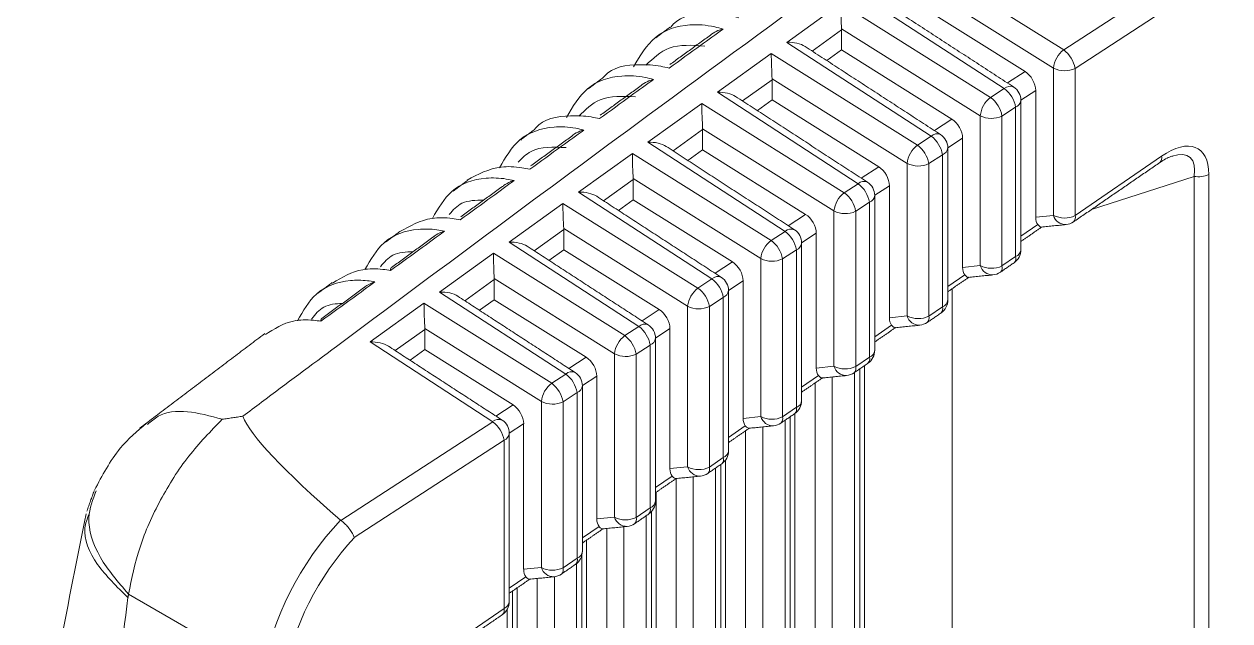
# Model space of a CAD drawing. Extents: x 12.1 to 108.7, y 1 to 80.4.
# Drawn here: x 71.991 to 72.752, y 7.816 to 8.193 of the extents above; entities that cross this region are included whole.
import ezdxf

# ---------------------------------------------------------------- set-up
doc = ezdxf.new("R2010")
doc.units = 0
doc.header["$MEASUREMENT"] = 0
doc.linetypes.add('SLD-Solid', pattern=[0])
doc.layers.get('0').update_dxf_attribs({"linetype": 'CONTINUOUS'})

msp = doc.modelspace()

# ---------------------------------------------------------------- linework, layer by layer
at = {"color": 7, "linetype": 'SLD-Solid', "lineweight": 15}
for p, q in [((72.95173, 8.37472), (72.6476, 8.17673)), ((72.65478, 8.16505), (72.9591, 8.36317)), ((72.55064, 8.23747), (72.6476, 8.17673)), ((72.64108, 8.16523), (72.55118, 8.22155)), ((72.61006, 8.15229), (72.51665, 8.21302)), ((72.47281, 8.1815), (72.5068, 8.20595)), ((72.5068, 8.20595), (72.60142, 8.14667)), ((72.62319, 8.1631), (72.55119, 8.2082)), ((72.5949, 8.13516), (72.50734, 8.19003)), ((72.50735, 8.18944), (72.50734, 8.19003)), ((72.50735, 8.18944), (72.4887, 8.17603)), ((72.50735, 8.18944), (72.50735, 8.17668)), ((72.42897, 8.14998), (72.46296, 8.17442)), ((72.46296, 8.17442), (72.55524, 8.1166)), ((72.56392, 8.12225), (72.47281, 8.1815)), ((72.50735, 8.17668), (72.49802, 8.16997)), ((72.57702, 8.13303), (72.50735, 8.17668)), ((72.61206, 8.15585), (72.62319, 8.1631)), ((72.64108, 8.07229), (72.64108, 8.16523)), ((72.65478, 8.16505), (72.65478, 8.07211)), ((72.46351, 8.15792), (72.44486, 8.1445)), ((72.54872, 8.1051), (72.4635, 8.1585)), ((72.46351, 8.15792), (72.4635, 8.1585)), ((72.46351, 8.15792), (72.46351, 8.14516)), ((72.60142, 8.14667), (72.61006, 8.15229)), ((72.51779, 8.09222), (72.42897, 8.14998)), ((72.46351, 8.14516), (72.45418, 8.13844)), ((72.53084, 8.10297), (72.46351, 8.14516)), ((72.62992, 8.15113), (72.62055, 8.14503)), ((72.62992, 8.07117), (72.62992, 8.15113)), ((72.38512, 8.11845), (72.41912, 8.1429)), ((72.41912, 8.1429), (72.50907, 8.08654)), ((72.61724, 8.14061), (72.6086, 8.13499)), ((72.61724, 8.0463), (72.61724, 8.14061)), ((72.56593, 8.12582), (72.57702, 8.13303)), ((72.5949, 8.04053), (72.5949, 8.13516)), ((72.6086, 8.13499), (72.6086, 8.04036)), ((72.41967, 8.12639), (72.40102, 8.11298)), ((72.50255, 8.07504), (72.41965, 8.12698)), ((72.41967, 8.12639), (72.41965, 8.12698)), ((72.41967, 8.12639), (72.41967, 8.11363)), ((72.55524, 8.1166), (72.56392, 8.12225)), ((72.58374, 8.12107), (72.57441, 8.11499)), ((72.58374, 8.03942), (72.58374, 8.12107)), ((72.47165, 8.06219), (72.38512, 8.11845)), ((72.41967, 8.11363), (72.41034, 8.10692)), ((72.48466, 8.07291), (72.41967, 8.11363)), ((72.34128, 8.08693), (72.37528, 8.11137)), ((72.37528, 8.11137), (72.46289, 8.05648)), ((72.5711, 8.11058), (72.56242, 8.10493)), ((72.5711, 8.01457), (72.5711, 8.11058)), ((72.70928, 8.1096), (72.65478, 8.07211)), ((72.51979, 8.09578), (72.53084, 8.10297)), ((72.54872, 8.00877), (72.54872, 8.1051)), ((72.56242, 8.10493), (72.56242, 8.0086)), ((72.70818, 8.1056), (72.70826, 8.10565)), ((72.37583, 8.09487), (72.35718, 8.08145)), ((72.45637, 8.04498), (72.37581, 8.09545)), ((72.37583, 8.09487), (72.37581, 8.09545)), ((72.37583, 8.09487), (72.37583, 8.08211)), ((72.50907, 8.08654), (72.51779, 8.09222)), ((72.53757, 8.091), (72.52828, 8.08496)), ((72.53757, 8.00766), (72.53757, 8.091)), ((72.66505, 8.07593), (72.72985, 8.09687)), ((72.72985, 7.40939), (72.72985, 8.09687)), ((72.73912, 8.09815), (72.73912, 7.41068)), ((72.42552, 8.03215), (72.34128, 8.08693)), ((72.29744, 8.0554), (72.33144, 8.07985)), ((72.33144, 8.07985), (72.41671, 8.02642)), ((72.37583, 8.08211), (72.3665, 8.0754)), ((72.43849, 8.04285), (72.37583, 8.08211)), ((72.52497, 8.08055), (72.51625, 8.07487)), ((72.52497, 7.98284), (72.52497, 8.08055)), ((72.47366, 8.06575), (72.48466, 8.07291)), ((72.50255, 7.97701), (72.50255, 8.07504)), ((72.51625, 8.07487), (72.51625, 7.97684)), ((72.62992, 8.07117), (72.64108, 8.07229)), ((72.33199, 8.06334), (72.31334, 8.04993)), ((72.41019, 8.01492), (72.33197, 8.06393)), ((72.33199, 8.06334), (72.33197, 8.06393)), ((72.33199, 8.06334), (72.33199, 8.05058)), ((72.46289, 8.05648), (72.47165, 8.06219)), ((72.49139, 8.06094), (72.48214, 8.05493)), ((72.49139, 7.9759), (72.49139, 8.06094)), ((72.62055, 8.05908), (72.6313, 8.06647)), ((72.37939, 8.00212), (72.29744, 8.0554)), ((72.2536, 8.02388), (72.2876, 8.04832)), ((72.2876, 8.04832), (72.37054, 7.99636)), ((72.33199, 8.05058), (72.32266, 8.04387)), ((72.39231, 8.01279), (72.33199, 8.05058)), ((72.45637, 7.94526), (72.45637, 8.04498)), ((72.47883, 8.05051), (72.47007, 8.04481)), ((72.47883, 7.95111), (72.47883, 8.05051)), ((72.6086, 8.04036), (72.61724, 8.0463)), ((72.42752, 8.03572), (72.43849, 8.04285)), ((72.47007, 8.04481), (72.47007, 7.94508)), ((72.58374, 8.03942), (72.5949, 8.04053)), ((72.28815, 8.03182), (72.2695, 8.0184)), ((72.36402, 7.98486), (72.28813, 8.0324)), ((72.28815, 8.03182), (72.28813, 8.0324)), ((72.28815, 8.03182), (72.28815, 8.01906)), ((72.41671, 8.02642), (72.42552, 8.03215)), ((72.44521, 8.03088), (72.43601, 8.02489)), ((72.44521, 7.94414), (72.44521, 8.03088)), ((72.57441, 8.02735), (72.58512, 8.03471)), ((72.33325, 7.97209), (72.2536, 8.02388)), ((72.57714, 8.02598), (72.57714, 7.50597)), ((72.20976, 7.99235), (72.24376, 8.0168)), ((72.24376, 8.0168), (72.32436, 7.9663)), ((72.28815, 8.01906), (72.27882, 8.01235)), ((72.34613, 7.98273), (72.28815, 8.01906)), ((72.41019, 7.9135), (72.41019, 8.01492)), ((72.4327, 8.02048), (72.42389, 8.01475)), ((72.42389, 8.01475), (72.42389, 7.91333)), ((72.4327, 7.91938), (72.4327, 8.02048)), ((72.56242, 8.0086), (72.5711, 8.01457)), ((72.38139, 8.00568), (72.39231, 8.01279)), ((72.53757, 8.00766), (72.54872, 8.00877)), ((72.24431, 8.00029), (72.22566, 7.98688)), ((72.31784, 7.9548), (72.24429, 8.00088)), ((72.24431, 8.00029), (72.24429, 8.00088)), ((72.24431, 8.00029), (72.24431, 7.98753)), ((72.37054, 7.99636), (72.37939, 8.00212)), ((72.39904, 8.00082), (72.38988, 7.99486)), ((72.39904, 7.91239), (72.39904, 8.00082)), ((72.52828, 7.99562), (72.53894, 8.00295)), ((72.28712, 7.94205), (72.20976, 7.99235)), ((72.24431, 7.98753), (72.23498, 7.98082)), ((72.29996, 7.95267), (72.24431, 7.98753)), ((72.36402, 7.88174), (72.36402, 7.98486)), ((72.38656, 7.99045), (72.37771, 7.98469)), ((72.37771, 7.98469), (72.37771, 7.88157)), ((72.38656, 7.88765), (72.38656, 7.99045)), ((72.33526, 7.97565), (72.34613, 7.98273)), ((72.49139, 7.9759), (72.50255, 7.97701)), ((72.51625, 7.97684), (72.52497, 7.98284)), ((72.32436, 7.9663), (72.33325, 7.97209)), ((72.35286, 7.97076), (72.34374, 7.96482)), ((72.35286, 7.88063), (72.35286, 7.97076)), ((72.48214, 7.96389), (72.49277, 7.9712)), ((72.50141, 7.46971), (72.50141, 7.97027)), ((72.51549, 7.97308), (72.51549, 7.46138)), ((72.51884, 7.46284), (72.51884, 7.97538)), ((72.49065, 7.96649), (72.49065, 7.50855)), ((72.31784, 7.84998), (72.31784, 7.9548)), ((72.34043, 7.96041), (72.33154, 7.95462)), ((72.33154, 7.95462), (72.33154, 7.84981)), ((72.34043, 7.85592), (72.34043, 7.96041)), ((72.28912, 7.94562), (72.29996, 7.95267)), ((72.47007, 7.94508), (72.47883, 7.95111)), ((72.28712, 7.94205), (72.19132, 7.87969)), ((72.30668, 7.9407), (72.29761, 7.93479)), ((72.30668, 7.84887), (72.30668, 7.9407)), ((72.43601, 7.93216), (72.44659, 7.93944)), ((72.44521, 7.94414), (72.45637, 7.94526)), ((72.45757, 7.45061), (72.45757, 7.93874)), ((72.47165, 7.94292), (72.47165, 7.44228)), ((72.475, 7.44374), (72.475, 7.94523)), ((72.44681, 7.93634), (72.44681, 7.48946)), ((72.19976, 7.86884), (72.2943, 7.93038)), ((72.2943, 7.8242), (72.2943, 7.93038)), ((72.42389, 7.91333), (72.4327, 7.91938)), ((72.39904, 7.91239), (72.41019, 7.9135)), ((72.42781, 7.91277), (72.42781, 7.42319)), ((72.43116, 7.42465), (72.43116, 7.91508)), ((72.38988, 7.90043), (72.40041, 7.90768)), ((72.40297, 7.90615), (72.40297, 7.47037)), ((72.41373, 7.43152), (72.41373, 7.90722)), ((72.37771, 7.88157), (72.38656, 7.88765)), ((72.38732, 7.40556), (72.38732, 7.88526)), ((72.35286, 7.88063), (72.36402, 7.88174)), ((72.38397, 7.88262), (72.38397, 7.4041)), ((72.34374, 7.86871), (72.35424, 7.87592)), ((72.35913, 7.87462), (72.35913, 7.45128)), ((72.36989, 7.41243), (72.36989, 7.8757)), ((72.33154, 7.84981), (72.34043, 7.85592)), ((72.34348, 7.38647), (72.34348, 7.85793)), ((72.30668, 7.84887), (72.31784, 7.84998)), ((72.34013, 7.85252), (72.34013, 7.38501)), ((72.29761, 7.83698), (72.30806, 7.84416)), ((72.31529, 7.8431), (72.31529, 7.43218)), ((72.32605, 7.39334), (72.32605, 7.84417)), ((72.05724, 7.83319), (72.14248, 7.78398)), ((72.29964, 7.36737), (72.29964, 7.83513)), ((72.2943, 7.8242), (72.27077, 7.80802)), ((72.29629, 7.82352), (72.29629, 7.36591))]:
    msp.add_line(p, q, dxfattribs=at)
for centre, radius, start, end in [((72.65744, 8.16355), 0.01645, 126.76478, 174.14528), ((72.63658, 8.16191), 0.01846, 9.8002, 53.37564), ((72.6481, 8.17905), 0.0155, 243.05429, 295.48932), ((72.61375, 8.14852), 0.00527, 64.69526, 134.42364), ((72.59904, 8.13747), 0.01846, 9.8002, 53.37564), ((72.61055, 8.14491), 0.01, 0, 56.96766), ((72.61127, 8.13349), 0.01645, 126.76478, 174.14528), ((72.59041, 8.13185), 0.01846, 9.8002, 53.37564), ((72.61541, 8.14545), 0.00516, 290.69205, 353.99674), ((72.60193, 8.14899), 0.0155, 243.05429, 295.48932), ((72.56761, 8.11849), 0.00527, 64.69526, 134.42364), ((72.55291, 8.10744), 0.01846, 9.8002, 53.37564), ((72.56441, 8.11487), 0.01, 0, 56.96766), ((72.56509, 8.10343), 0.01645, 126.76478, 174.14528), ((72.54423, 8.10179), 0.01846, 9.8002, 53.37564), ((72.56928, 8.11541), 0.00516, 290.69205, 353.99674), ((72.70554, 8.10846), 0.00391, 314.04162, 16.93855), ((72.55575, 8.11892), 0.0155, 243.05429, 295.48932), ((72.52148, 8.08846), 0.00527, 64.69526, 134.42364), ((72.50677, 8.0774), 0.01846, 9.8002, 53.37564), ((72.51828, 8.08484), 0.01, 0, 56.96766), ((72.73244, 8.11228), 0.01563, 260.45114, 295.31658), ((72.51891, 8.07336), 0.01645, 126.76478, 174.14528), ((72.49805, 8.07173), 0.01846, 9.8002, 53.37564), ((72.52314, 8.08538), 0.00516, 290.69205, 353.99674), ((72.50957, 8.08886), 0.0155, 243.05429, 295.48932), ((72.6481, 8.08611), 0.0155, 243.05429, 295.48932), ((72.64894, 8.07467), 0.00822, 196.86711, 270.95557), ((72.64809, 8.07641), 0.01, 275.70072, 304.51809), ((72.65104, 8.07098), 0.00391, 314.04162, 16.93855), ((72.47534, 8.05842), 0.00527, 64.69526, 134.42364), ((72.46064, 8.04737), 0.01846, 9.8002, 53.37564), ((72.47214, 8.05481), 0.01, 0, 56.96766), ((72.47274, 8.0433), 0.01645, 126.76478, 174.14528), ((72.45188, 8.04167), 0.01846, 9.8002, 53.37564), ((72.47701, 8.05535), 0.00516, 290.69205, 353.99674), ((72.4634, 8.0588), 0.0155, 243.05429, 295.48932), ((72.61055, 8.05059), 0.01, 304.51809, 0), ((72.6135, 8.04516), 0.00391, 314.04162, 16.93855), ((72.61555, 8.05102), 0.00502, 289.6333, 355.0555), ((72.60193, 8.05435), 0.0155, 243.05429, 295.48932), ((72.60277, 8.04292), 0.00822, 196.86711, 270.95557), ((72.60486, 8.03922), 0.00391, 314.04162, 16.93855), ((72.42921, 8.02839), 0.00527, 64.69526, 134.42364), ((72.41451, 8.01734), 0.01846, 9.8002, 53.37564), ((72.42601, 8.02477), 0.01, 0, 56.96766), ((72.60191, 8.04465), 0.01, 275.70072, 304.51809), ((72.42656, 8.01324), 0.01645, 126.76478, 174.14528), ((72.4057, 8.0116), 0.01846, 9.8002, 53.37564), ((72.43087, 8.02531), 0.00516, 290.69205, 353.99674), ((72.41722, 8.02874), 0.0155, 243.05429, 295.48932), ((72.56441, 8.01886), 0.01, 304.51809, 0), ((72.56736, 8.01343), 0.00391, 314.04162, 16.93855), ((72.56942, 8.01929), 0.00502, 289.6333, 355.0555), ((72.55575, 8.02259), 0.0155, 243.05429, 295.48932), ((72.55659, 8.01116), 0.00822, 196.86711, 270.95557), ((72.55868, 8.00746), 0.00391, 314.04162, 16.93855), ((72.38307, 7.99836), 0.00527, 64.69526, 134.42364), ((72.36837, 7.9873), 0.01846, 9.8002, 53.37564), ((72.37988, 7.99474), 0.01, 0, 56.96766), ((72.55573, 8.01289), 0.01, 275.70072, 304.51809), ((72.38038, 7.98318), 0.01645, 126.76478, 174.14528), ((72.35952, 7.98154), 0.01846, 9.8002, 53.37564), ((72.38474, 7.99528), 0.00516, 290.69205, 353.99674), ((72.37104, 7.99868), 0.0155, 243.05429, 295.48932), ((72.51828, 7.98713), 0.01, 304.51809, 0), ((72.52328, 7.98756), 0.00502, 289.6333, 355.0555), ((72.50957, 7.99084), 0.0155, 243.05429, 295.48932), ((72.51041, 7.9794), 0.00822, 196.86711, 270.95557), ((72.51251, 7.9757), 0.00391, 314.04162, 16.93855), ((72.52123, 7.9817), 0.00391, 314.04162, 16.93855), ((72.33694, 7.96832), 0.00527, 64.69526, 134.42364), ((72.32224, 7.95727), 0.01846, 9.8002, 53.37564), ((72.33374, 7.96471), 0.01, 0, 56.96766), ((72.50956, 7.98113), 0.01, 275.70072, 304.51809), ((72.33421, 7.95312), 0.01645, 126.76478, 174.14528), ((72.31335, 7.95148), 0.01846, 9.8002, 53.37564), ((72.33861, 7.96525), 0.00516, 290.69205, 353.99674), ((72.32487, 7.96862), 0.0155, 243.05429, 295.48932), ((72.47214, 7.9554), 0.01, 304.51809, 0), ((72.47715, 7.95583), 0.00502, 289.6333, 355.0555), ((72.47509, 7.94997), 0.00391, 314.04162, 16.93855), ((72.29084, 7.93807), 0.00546, 66.06603, 133.05286), ((72.2761, 7.92724), 0.01846, 9.8002, 53.37564), ((72.28761, 7.93467), 0.01, 0, 56.96766), ((72.4634, 7.95908), 0.0155, 243.05429, 295.48932), ((72.46424, 7.94764), 0.00822, 196.86711, 270.95557), ((72.46338, 7.94937), 0.01, 275.70072, 304.51809), ((72.46633, 7.94394), 0.00391, 314.04162, 16.93855), ((72.29247, 7.93521), 0.00516, 290.69205, 353.99674), ((72.42601, 7.92367), 0.01, 304.51809, 0), ((72.43101, 7.92411), 0.00502, 289.6333, 355.0555), ((72.42896, 7.91824), 0.00391, 314.04162, 16.93855), ((72.41722, 7.92732), 0.0155, 243.05429, 295.48932), ((72.41806, 7.91588), 0.00822, 196.86711, 270.95557), ((72.4172, 7.91762), 0.01, 275.70072, 304.51809), ((72.42015, 7.91219), 0.00391, 314.04162, 16.93855), ((72.37988, 7.89195), 0.01, 304.51809, 0), ((72.38283, 7.88652), 0.00391, 314.04162, 16.93855), ((72.38488, 7.89238), 0.00502, 289.6333, 355.0555), ((72.37104, 7.89556), 0.0155, 243.05429, 295.48932), ((72.37188, 7.88413), 0.00822, 196.86711, 270.95557), ((72.37103, 7.88586), 0.01, 275.70072, 304.51809), ((72.37398, 7.88043), 0.00391, 314.04162, 16.93855), ((72.33374, 7.86022), 0.01, 304.51809, 0), ((72.33669, 7.85479), 0.00391, 314.04162, 16.93855), ((72.33875, 7.86065), 0.00502, 289.6333, 355.0555), ((72.32487, 7.8638), 0.0155, 243.05429, 295.48932), ((72.32571, 7.85237), 0.00822, 196.86711, 270.95557), ((72.3278, 7.84867), 0.00391, 314.04162, 16.93855), ((72.32485, 7.8541), 0.01, 275.70072, 304.51809), ((72.28761, 7.82849), 0.01, 304.51809, 0), ((72.29247, 7.82903), 0.00516, 290.69205, 353.99674), ((72.29056, 7.82306), 0.00391, 314.04162, 16.93855)]:
    msp.add_arc(centre, radius, start, end, dxfattribs=at)
for centre, major_axis, ratio, start_param, end_param in [((72.50729, 8.19856), (-0.00038, 0.01204), 0.026825, 0.909765, 2.358101), ((72.46345, 8.16704), (-0.00038, 0.01204), 0.026825, 0.909765, 2.358101), ((72.4733, 8.17412), (0.01403, 0.00033), 0.527029, 0.656435, 1.593412), ((72.62277, 8.15512), (-0.00503, 0.00865), 0.586689, 3.931682, 5.443764), ((72.42946, 8.14259), (0.01403, 0.00033), 0.527029, 0.656435, 1.593412), ((72.41961, 8.13551), (-0.00038, 0.01204), 0.026825, 0.909765, 2.358101), ((72.5766, 8.12506), (-0.00503, 0.00865), 0.586689, 3.931682, 5.443764), ((72.70366, 8.06773), (0.02883, 0.04658), 0.44344, 5.661566, 7.073092), ((72.38562, 8.11107), (0.01403, 0.00033), 0.527029, 0.656435, 1.593412), ((72.37577, 8.10399), (-0.00038, 0.01204), 0.026825, 0.909765, 2.358101), ((72.69697, 8.07203), (0.03016, 0.037), 0.376374, 5.707099, 6.809954), ((72.53042, 8.095), (-0.00503, 0.00865), 0.586689, 3.931682, 5.443764), ((72.34177, 8.07954), (0.01403, 0.00033), 0.527029, 0.656435, 1.593412), ((72.33193, 8.07246), (-0.00038, 0.01204), 0.026825, 0.909765, 2.358101), ((72.48424, 8.06494), (-0.00503, 0.00865), 0.586689, 3.931682, 5.443764), ((72.63737, 8.07534), (0.00469, 0.00996), 0.580588, 2.252663, 2.870395), ((72.63022, 8.07462), (-0.00354, 0.00967), 0.277978, 2.464247, 3.212889), ((72.29793, 8.04802), (0.01403, 0.00033), 0.527029, 0.656435, 1.593412), ((72.28809, 8.04094), (-0.00038, 0.01204), 0.026825, 0.909765, 2.358101), ((72.43807, 8.03488), (-0.00503, 0.00865), 0.586689, 3.931682, 5.443764), ((72.59119, 8.04358), (0.00469, 0.00996), 0.580588, 2.252663, 2.870395), ((72.58405, 8.04286), (-0.00354, 0.00967), 0.277978, 2.464247, 3.212889), ((72.25409, 8.01649), (0.01403, 0.00033), 0.527029, 0.656435, 1.593412), ((72.24425, 8.00941), (-0.00038, 0.01204), 0.026825, 0.909765, 2.358101), ((72.39189, 8.00482), (-0.00503, 0.00865), 0.586689, 3.931682, 5.443764), ((72.54501, 8.01182), (0.00469, 0.00996), 0.580588, 2.252663, 2.870395), ((72.53787, 8.01111), (-0.00354, 0.00967), 0.277978, 2.464247, 3.212889), ((72.21025, 7.98497), (0.01403, 0.00033), 0.527029, 0.656435, 1.593412), ((72.34571, 7.97475), (-0.00503, 0.00865), 0.586689, 3.931682, 5.443764), ((72.49884, 7.98006), (0.00469, 0.00996), 0.580588, 2.252663, 2.870395), ((72.49169, 7.97935), (-0.00354, 0.00967), 0.277978, 2.464247, 3.212889), ((72.29954, 7.94469), (-0.00503, 0.00865), 0.586689, 3.931682, 5.443764), ((73.75978, 6.92898), (1.6308, -1.02452), 0.0499, 3.210425, 3.451538), ((72.45266, 7.9483), (0.00469, 0.00996), 0.580588, 2.252663, 2.870395), ((72.44552, 7.94759), (-0.00354, 0.00967), 0.277978, 2.464247, 3.212889), ((72.40648, 7.91655), (0.00469, 0.00996), 0.580588, 2.252663, 2.870395), ((72.39934, 7.91583), (-0.00354, 0.00967), 0.277978, 2.464247, 3.212889), ((72.22998, 7.81212), (0.06455, 0.10125), 0.604584, 1.264376, 2.200997), ((72.36031, 7.88479), (0.00469, 0.00996), 0.580588, 2.252663, 2.870395), ((72.35316, 7.88408), (-0.00354, 0.00967), 0.277978, 2.464247, 3.212889), ((72.23667, 7.80782), (0.05957, 0.09257), 0.606975, 1.282137, 2.203671), ((72.31413, 7.85303), (0.00469, 0.00996), 0.580588, 2.252663, 2.870395), ((72.30698, 7.85232), (-0.00354, 0.00967), 0.277978, 2.464247, 3.212889)]:
    msp.add_ellipse(centre, major_axis=major_axis, ratio=ratio, start_param=start_param, end_param=end_param, dxfattribs=at)
for points, knots in [([(72.12932, 7.94548), (72.13326, 7.94842), (72.15298, 7.96312), (72.23586, 8.02482), (72.39551, 8.14346), (72.54091, 8.2494), (72.62242, 8.30878)], [0, 0, 0, 0, 0.024148, 0.120739, 0.507103, 1, 1, 1, 1]), ([(72.44245, 8.19705), (72.44063, 8.19753), (72.4342, 8.19921), (72.41949, 8.20016), (72.40555, 8.19848), (72.39984, 8.19151), (72.39923, 8.19076)], [0, 0, 0, 0, 0.1086296, 0.3837848, 0.9343142, 1, 1, 1, 1]), ([(72.37602, 8.16606), (72.3801, 8.17296), (72.38847, 8.18711), (72.40795, 8.19339), (72.4235, 8.19237), (72.4308, 8.19039), (72.43258, 8.1899)], [0, 0, 0, 0, 0.3455039, 0.7090749, 0.9289799, 1, 1, 1, 1]), ([(72.43258, 8.1899), (72.42789, 8.18651), (72.41653, 8.17828), (72.40517, 8.17004), (72.3985, 8.1652)], [0, 0, 0, 0, 0.412497, 1, 1, 1, 1]), ([(72.42533, 8.18665), (72.4266, 8.18749), (72.42876, 8.18892), (72.43141, 8.18965), (72.43254, 8.18989), (72.43258, 8.1899)], [0, 0, 0, 0, 0.578412, 0.984221, 1, 1, 1, 1]), ([(72.42109, 8.17917), (72.4131, 8.1797), (72.39824, 8.18068), (72.38841, 8.17139), (72.38385, 8.16709)], [0, 0, 0, 0, 0.536872, 1, 1, 1, 1]), ([(72.3985, 8.1652), (72.39672, 8.16564), (72.39034, 8.16718), (72.37578, 8.1678), (72.36224, 8.16601), (72.35683, 8.15922), (72.35645, 8.15874)], [0, 0, 0, 0, 0.109755, 0.392228, 0.957493, 1, 1, 1, 1]), ([(72.33368, 8.13415), (72.33762, 8.14086), (72.34583, 8.15485), (72.36482, 8.16103), (72.37996, 8.16023), (72.38689, 8.15849), (72.38863, 8.15805)], [0, 0, 0, 0, 0.343292, 0.715843, 0.928386, 1, 1, 1, 1]), ([(72.38863, 8.15805), (72.38394, 8.15465), (72.37258, 8.14641), (72.36122, 8.13817), (72.35455, 8.13332)], [0, 0, 0, 0, 0.412464, 1, 1, 1, 1]), ([(72.38156, 8.15482), (72.38289, 8.15569), (72.38501, 8.15709), (72.38759, 8.15781), (72.38859, 8.15804), (72.38863, 8.15805)], [0, 0, 0, 0, 0.616019, 0.983859, 1, 1, 1, 1]), ([(72.37725, 8.14714), (72.36931, 8.14751), (72.35498, 8.14817), (72.34564, 8.13893), (72.34148, 8.13481)], [0, 0, 0, 0, 0.554325, 1, 1, 1, 1]), ([(72.35455, 8.13332), (72.3528, 8.13371), (72.34648, 8.13512), (72.33208, 8.13539), (72.31892, 8.13353), (72.31382, 8.12692), (72.31367, 8.12672)], [0, 0, 0, 0, 0.110957, 0.401224, 0.982185, 1, 1, 1, 1]), ([(72.29141, 8.10231), (72.29519, 8.1088), (72.30322, 8.12259), (72.32169, 8.12866), (72.33643, 8.12807), (72.34297, 8.12656), (72.34468, 8.12616)], [0, 0, 0, 0, 0.340189, 0.722822, 0.927648, 1, 1, 1, 1]), ([(72.34468, 8.12616), (72.33999, 8.12276), (72.32863, 8.11451), (72.31727, 8.10626), (72.3106, 8.10141)], [0, 0, 0, 0, 0.41243, 1, 1, 1, 1]), ([(72.33778, 8.12297), (72.33917, 8.12387), (72.34125, 8.12522), (72.34377, 8.12594), (72.34464, 8.12615), (72.34468, 8.12616)], [0, 0, 0, 0, 0.656305, 0.98347, 1, 1, 1, 1]), ([(72.33341, 8.11508), (72.32542, 8.11546), (72.31345, 8.11602), (72.3057, 8.10839), (72.30312, 8.10584)], [0, 0, 0, 0, 0.666702, 1, 1, 1, 1]), ([(72.70826, 8.10565), (72.71075, 8.10722), (72.71393, 8.1092), (72.71605, 8.10964), (72.71651, 8.10973)], [0, 0, 0, 0, 0.786394, 1, 1, 1, 1]), ([(72.3106, 8.10141), (72.30889, 8.10175), (72.30266, 8.10299), (72.28804, 8.10362), (72.27782, 8.09818), (72.27104, 8.09457)], [0, 0, 0, 0, 0.112431, 0.411512, 1, 1, 1, 1]), ([(72.2491, 8.07039), (72.25274, 8.07669), (72.26061, 8.09032), (72.27857, 8.09627), (72.2929, 8.09589), (72.29905, 8.09459), (72.30073, 8.09424)], [0, 0, 0, 0, 0.337966, 0.730831, 0.926954, 1, 1, 1, 1]), ([(72.30073, 8.09424), (72.29604, 8.09084), (72.28468, 8.08258), (72.27332, 8.07432), (72.26664, 8.06947)], [0, 0, 0, 0, 0.412394, 1, 1, 1, 1]), ([(72.29401, 8.09108), (72.29546, 8.09202), (72.2975, 8.09333), (72.29994, 8.09405), (72.30068, 8.09423), (72.30073, 8.09424)], [0, 0, 0, 0, 0.6995116, 0.9830508, 1, 1, 1, 1]), ([(72.28142, 8.08182), (72.27652, 8.08181), (72.26772, 8.08178), (72.26215, 8.07562), (72.25968, 8.07289)], [0, 0, 0, 0, 0.55636, 1, 1, 1, 1]), ([(72.26664, 8.06947), (72.26498, 8.06976), (72.25881, 8.07085), (72.24471, 8.07119), (72.23494, 8.06566), (72.22857, 8.06206)], [0, 0, 0, 0, 0.113813, 0.421802, 1, 1, 1, 1]), ([(72.20648, 8.03801), (72.21007, 8.0443), (72.21786, 8.05794), (72.23547, 8.06386), (72.24938, 8.06369), (72.25514, 8.0626), (72.25677, 8.06229)], [0, 0, 0, 0, 0.341865, 0.74196, 0.926884, 1, 1, 1, 1]), ([(72.25677, 8.06229), (72.25209, 8.05888), (72.24072, 8.05061), (72.22936, 8.04234), (72.22269, 8.03748)], [0, 0, 0, 0, 0.412356, 1, 1, 1, 1]), ([(72.25024, 8.05917), (72.25176, 8.06014), (72.25375, 8.06141), (72.25612, 8.06212), (72.25673, 8.06228), (72.25677, 8.06229)], [0, 0, 0, 0, 0.745915, 0.982598, 1, 1, 1, 1]), ([(72.2369, 8.04933), (72.23233, 8.04918), (72.22389, 8.04891), (72.21866, 8.04272), (72.21626, 8.03989)], [0, 0, 0, 0, 0.541975, 1, 1, 1, 1]), ([(72.22269, 8.03748), (72.22106, 8.03774), (72.21496, 8.03868), (72.20137, 8.03873), (72.19207, 8.03314), (72.1861, 8.02955)], [0, 0, 0, 0, 0.115312, 0.432885, 1, 1, 1, 1]), ([(72.22269, 8.03748), (72.22269, 8.0375), (72.22268, 8.03779), (72.22271, 8.03877), (72.22296, 8.03911), (72.22314, 8.03937)], [0, 0, 0, 0, 0.0187007, 0.2689506, 1, 1, 1, 1]), ([(72.16389, 8.00564), (72.16743, 8.01191), (72.17514, 8.02555), (72.19237, 8.03144), (72.20586, 8.03146), (72.21122, 8.03056), (72.21281, 8.0303)], [0, 0, 0, 0, 0.345744, 0.75369, 0.926758, 1, 1, 1, 1]), ([(72.21281, 8.0303), (72.20813, 8.02688), (72.19677, 8.01861), (72.18541, 8.01033), (72.17873, 8.00546)], [0, 0, 0, 0, 0.412316, 1, 1, 1, 1]), ([(72.20647, 8.02723), (72.20805, 8.02823), (72.21, 8.02946), (72.2123, 8.03016), (72.21277, 8.03028), (72.21281, 8.0303)], [0, 0, 0, 0, 0.795833, 0.982107, 1, 1, 1, 1]), ([(72.19228, 8.01673), (72.18808, 8.01646), (72.18006, 8.01595), (72.17518, 8.00977), (72.17285, 8.00683)], [0, 0, 0, 0, 0.523937, 1, 1, 1, 1]), ([(72.17873, 8.00546), (72.17873, 8.00548), (72.17873, 8.00571), (72.17876, 8.00664), (72.179, 8.00699), (72.17918, 8.00727)], [0, 0, 0, 0, 0.01931, 0.222999, 1, 1, 1, 1]), ([(72.17873, 8.00546), (72.17714, 8.00567), (72.17111, 8.00647), (72.15805, 8.00625), (72.1492, 8.0006), (72.14363, 7.99705)], [0, 0, 0, 0, 0.116942, 0.444863, 1, 1, 1, 1]), ([(72.11642, 7.94354), (72.10893, 7.94562), (72.09395, 7.94976), (72.07781, 7.94786), (72.07142, 7.9422), (72.06932, 7.94033)], [0, 0, 0, 0, 0.401193, 0.802387, 1, 1, 1, 1]), ([(72.06859, 7.94119), (72.06278, 7.93618), (72.04927, 7.9245), (72.04065, 7.90811), (72.03573, 7.89876)], [0, 0, 0, 0, 0.429715, 1, 1, 1, 1]), ([(72.05724, 7.83319), (72.05068, 7.84084), (72.03712, 7.85666), (72.02985, 7.88048), (72.03474, 7.89296), (72.03689, 7.89843)], [0, 0, 0, 0, 0.344251, 0.712554, 1, 1, 1, 1]), ([(72.03055, 7.88398), (72.01923, 7.82818), (71.99646, 7.71589), (71.99306, 7.59974), (71.99135, 7.54131)], [0, 0, 0, 0, 0.497018, 1, 1, 1, 1]), ([(72.05692, 7.83103), (72.04991, 7.83788), (72.03538, 7.85207), (72.02747, 7.87132), (72.03117, 7.88069), (72.03226, 7.88346)], [0, 0, 0, 0, 0.3965619, 0.8221633, 1, 1, 1, 1]), ([(72.19132, 7.87969), (72.19209, 7.8791), (72.19365, 7.87791), (72.19596, 7.87541), (72.19794, 7.87271), (72.19913, 7.87051), (72.19962, 7.86929), (72.19975, 7.86889), (72.19976, 7.86884)], [0, 0, 0, 0, 0.219281, 0.438507, 0.659241, 0.882986, 0.98583, 1, 1, 1, 1])]:
    msp.add_open_spline(points, degree=3, knots=knots, dxfattribs=at)
for points, degree in [([(72.616, 8.15329), (72.52814, 8.21041)], 1), ([(72.39898, 8.19105), (72.39012, 8.18435)], 1), ([(72.42535, 8.18662), (72.39891, 8.16745)], 1), ([(72.56986, 8.12326), (72.4843, 8.17889)], 1), ([(72.35637, 8.15883), (72.34747, 8.1521)], 1), ([(72.38158, 8.15478), (72.35497, 8.13547)], 1), ([(72.52373, 8.09322), (72.44046, 8.14736)], 1), ([(72.62055, 8.05059), (72.62055, 8.14491)], 1), ([(72.31377, 8.12661), (72.30483, 8.11985)], 1), ([(72.33782, 8.12291), (72.31104, 8.10346)], 1), ([(72.4776, 8.06319), (72.39662, 8.11584)], 1), ([(72.57441, 8.01886), (72.57441, 8.11487)], 1), ([(72.65375, 8.06817), (72.70826, 8.10565)], 1), ([(72.27116, 8.09438), (72.26219, 8.0876)], 1), ([(72.29406, 8.09101), (72.2671, 8.07142)], 1), ([(72.43146, 8.03316), (72.35278, 8.08432)], 1), ([(72.52828, 7.98713), (72.52828, 8.08484)], 1), ([(72.22852, 8.06214), (72.21954, 8.05535)], 1), ([(72.62055, 8.05583), (72.63377, 8.06493)], 1), ([(72.63356, 8.06491), (72.64908, 8.06646)], 1), ([(72.2503, 8.05908), (72.22316, 8.03933)], 1), ([(72.38533, 8.00312), (72.30894, 8.05279)], 1), ([(72.48214, 7.9554), (72.48214, 8.05481)], 1), ([(72.60758, 8.03641), (72.61621, 8.04235)], 1), ([(72.18588, 8.02989), (72.17689, 8.02309)], 1), ([(72.57441, 8.0241), (72.5876, 8.03317)], 1), ([(72.58739, 8.03315), (72.6029, 8.0347)], 1), ([(72.20654, 8.02711), (72.17922, 8.00721)], 1), ([(72.43601, 7.92367), (72.43601, 8.02477)], 1), ([(72.33919, 7.97309), (72.2651, 8.02127)], 1), ([(72.5614, 8.00465), (72.57008, 8.01062)], 1), ([(72.52828, 7.99238), (72.54142, 8.00141)], 1), ([(72.54121, 8.00139), (72.55673, 8.00294)], 1), ([(72.14324, 7.99764), (72.06442, 7.93803)], 1), ([(72.38988, 7.89195), (72.38988, 7.99474)], 1), ([(72.29306, 7.94306), (72.22126, 7.98974)], 1), ([(72.51522, 7.97289), (72.52395, 7.97889)], 1), ([(72.52177, 7.46812), (72.52177, 7.97739)], 1), ([(72.48214, 7.96065), (72.49524, 7.96965)], 1), ([(72.49503, 7.96963), (72.51055, 7.97118)], 1), ([(72.34374, 7.86022), (72.34374, 7.96471)], 1), ([(72.46905, 7.94114), (72.47781, 7.94716)], 1), ([(72.47793, 7.44903), (72.47793, 7.94724)], 1), ([(72.05724, 7.83319), (72.05925, 7.84306), (72.06327, 7.86279), (72.07683, 7.89296), (72.0946, 7.92119), (72.10915, 7.93609), (72.11642, 7.94354)], 3), ([(72.11642, 7.94354), (72.12932, 7.94548)], 1), ([(72.44886, 7.93787), (72.46437, 7.93942)], 1), ([(72.29761, 7.82849), (72.29761, 7.93467)], 1), ([(72.43601, 7.92892), (72.44906, 7.9379)], 1), ([(72.43409, 7.42994), (72.43409, 7.91778)], 1), ([(72.42287, 7.90938), (72.43168, 7.91543)], 1), ([(72.38988, 7.89719), (72.40289, 7.90614)], 1), ([(72.40268, 7.90612), (72.4182, 7.90767)], 1), ([(72.03557, 7.89842), (72.031, 7.88564)], 1), ([(72.39025, 7.41084), (72.39025, 7.89744)], 1), ([(72.19132, 7.87969), (72.19109, 7.87987)], 1), ([(72.37669, 7.87762), (72.38554, 7.88371)], 1), ([(72.34374, 7.86546), (72.35671, 7.87438)], 1), ([(72.3565, 7.87436), (72.37202, 7.87591)], 1), ([(72.34641, 7.39175), (72.34641, 7.86729)], 1), ([(72.33052, 7.84586), (72.33941, 7.85198)], 1), ([(72.29761, 7.83373), (72.31053, 7.84262)], 1), ([(72.31033, 7.8426), (72.32584, 7.84415)], 1), ([(72.05692, 7.83103), (72.05724, 7.83319)], 1), ([(72.30257, 7.37266), (72.30257, 7.83714)], 1), ([(72.03103, 7.48598), (72.03211, 7.54196), (72.03428, 7.65392), (72.04938, 7.77199), (72.05692, 7.83103)], 3), ([(72.26975, 7.80407), (72.29327, 7.82025)], 1)]:
    msp.add_open_spline(points, degree=degree, dxfattribs=at)

doc.saveas('drawing.dxf')
